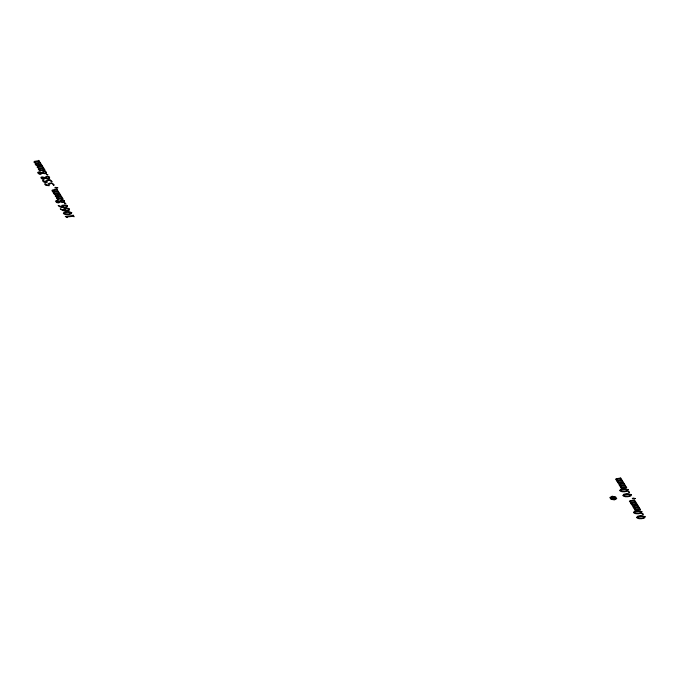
<?xml version="1.0" encoding="UTF-8"?>
<svg xmlns="http://www.w3.org/2000/svg" width="679" height="679" viewBox="0 0 679 679"><rect width="100%" height="100%" fill="white"/><g stroke="black" fill="none" stroke-linecap="round" stroke-linejoin="round"><path stroke-width="1.02" d="M611.906 497.317L614.987 497.715L611.406 498.114L611.838 498.793L615.412 498.403M38.016 172.313L38.016 173.196L39.144 174.062L40.715 174.265L42.48 173.187L45.264 173.799L46.461 173.264L46.435 172.296L45.255 171.414L43.583 171.227L41.589 172.551L39.034 171.863L38.016 172.313M41.139 177.295L41.139 178.187L42.276 179.052L43.838 179.256L45.603 178.178L48.396 178.789L49.584 178.254L49.559 177.278L48.379 176.404L46.707 176.217L44.712 177.533L42.157 176.854L41.139 177.295M55.967 200.95L55.967 201.833L57.104 202.698L58.666 202.902L60.431 201.824L63.223 202.435L64.412 201.901L64.386 200.933L63.206 200.05L61.534 199.864L59.54 201.188L56.985 200.5L55.967 200.95M36.989 165.455C37.634 166.711 34.298 164.318 36.649 164.87L35.053 163.936L35.648 163.121L33.95 162.188L34.298 161.398L38.644 160.702C38.414 159.183 40.536 162.918 39.076 161.424L34.96 161.865L34.765 162.391L35.945 163.019L39.696 162.502C39.594 160.906 41.708 164.768 40.137 163.215L36.174 163.631L35.868 164.148L37.048 164.802L40.901 164.276C40.587 162.731 42.743 166.431 41.411 165.039L36.989 165.455M40.231 170.633C40.876 171.88 37.54 169.495 39.9 170.047L38.296 169.113L38.89 168.29L37.192 167.357L37.54 166.576L41.886 165.871C41.657 164.352 43.779 168.086 42.319 166.601L38.202 167.034L38.007 167.56L39.195 168.197L42.938 167.679C42.836 166.075 44.95 169.945 43.38 168.384L39.416 168.808L39.11 169.326L40.29 169.971L44.152 169.453C43.829 167.908 45.985 171.609 44.653 170.217L40.231 170.633M54.948 194.101C55.585 195.348 52.249 192.963 54.609 193.507L53.004 192.581L53.599 191.758L51.91 190.824L52.249 190.035L56.595 189.339C56.374 187.82 58.487 191.554 57.028 190.069L52.911 190.502L52.716 191.028L53.904 191.656L57.656 191.138C57.545 189.543 59.659 193.405 58.088 191.851L54.125 192.267L53.828 192.785L55.007 193.439L58.861 192.912C58.547 191.368 60.703 195.068 59.362 193.676L54.948 194.101M58.19 199.27C58.827 200.517 55.5 198.132 57.851 198.684L56.247 197.75L56.841 196.927L55.152 195.993L55.5 195.213L59.837 194.508C59.616 192.989 61.73 196.723 60.27 195.238L56.162 195.671L55.958 196.197L57.146 196.834L60.898 196.316C60.787 194.712 62.901 198.582 61.331 197.02L57.367 197.445L57.07 197.962L58.25 198.607L62.103 198.09C61.789 196.545 63.945 200.246 62.604 198.854L58.19 199.27M618.662 482.845C619.299 484.093 615.963 481.708 618.323 482.26L616.719 481.326L617.313 480.511L615.615 479.578L615.963 478.788L620.309 478.092C620.088 476.565 622.202 480.308 620.742 478.814L616.625 479.255L616.43 479.773L617.618 480.409L621.361 479.892C621.26 478.296 623.373 482.158 621.803 480.605L617.839 481.021L617.534 481.538L618.722 482.183L622.575 481.666C622.261 480.121 624.417 483.821 623.076 482.429L618.662 482.845M621.905 488.023C622.541 489.27 619.206 486.885 621.565 487.429L619.961 486.504L620.555 485.68L618.866 484.747L619.214 483.966L623.551 483.261C623.33 481.742 625.444 485.477 623.984 483.991L619.868 484.424L619.672 484.95L620.861 485.587L624.612 485.069C624.502 483.465 626.615 487.335 625.045 485.774L621.081 486.198L620.784 486.716L621.964 487.361L625.817 486.843C625.503 485.298 627.659 488.999 626.318 487.598L621.905 488.023M632.446 504.836C633.083 506.084 629.756 503.699 632.107 504.242L630.502 503.317L631.097 502.494L629.408 501.56L629.756 500.779L634.093 500.075C633.872 498.556 635.985 502.29 634.526 500.805L630.409 501.238L630.214 501.764L631.402 502.392L635.154 501.883C635.043 500.279 637.157 504.141 635.586 502.587L631.623 503.003L631.326 503.529L632.505 504.174L636.359 503.657C636.045 502.112 638.201 505.813 636.86 504.412L632.446 504.836M635.688 510.005C636.325 511.253 632.998 508.868 635.349 509.42L633.745 508.486L634.339 507.671L632.65 506.738L632.998 505.948L637.335 505.252C637.114 503.725 639.228 507.468 637.768 505.974L633.66 506.415L633.465 506.933L634.644 507.569L638.396 507.052C638.285 505.456 640.399 509.318 638.829 507.765L634.865 508.181L634.568 508.698L635.748 509.343L639.601 508.826C639.287 507.281 641.443 510.981 640.102 509.589L635.688 510.005M56.136 187.845L54.77 187.956L55.559 187.294L57.91 187.837L56.136 187.845M633.634 498.581L632.268 498.692L633.057 498.038L635.408 498.573L633.634 498.581M38.448 172.636L38.414 173.255L40.036 173.816L41.47 172.763L38.448 172.636M41.572 177.626L41.538 178.246L43.159 178.806L44.593 177.754L41.572 177.626M56.399 201.273L56.365 201.892L57.995 202.452L59.421 201.4L56.399 201.273M62.069 205.33L61.95 206.263L63.028 207.078L58.165 205.542L60.575 207.231L64.777 207.732L67.119 206.976L67.45 205.822L65.948 204.931L62.069 205.33M64.157 208.648L64.038 209.59L65.116 210.405L60.244 208.869L62.663 210.558L66.865 211.059L69.199 210.295L69.538 209.149L68.036 208.258L64.157 208.648M46.511 174.384L47.802 174.8L46.511 174.384M64.463 203.021L65.753 203.437L64.463 203.021M628.177 491.766L629.467 492.182L628.177 491.766M641.961 513.757L643.251 514.173L641.961 513.757M51.214 181.361L51.4 182.091L52.224 181.726L50.314 180.003L47.785 179.74L46.002 180.444L45.849 182.023L44.627 181.862C44.084 179.663 40.85 179.85 43.694 182.014L47.165 182.405L46.944 181.301L48.625 180.156L50.297 180.266L51.214 181.361M53.301 184.688L53.488 185.418L54.312 185.053L52.402 183.33L49.864 183.067L48.082 183.771L47.937 185.342L46.715 185.189C46.24 183.024 42.93 183.143 45.782 185.342L49.244 185.732L49.032 184.629L50.704 183.483L52.376 183.593L53.301 184.688M46.079 172.296L45.951 172.933L44.789 173.306L42.624 172.984L44.254 171.694L46.079 172.296M49.202 177.287L49.083 177.923L47.92 178.297L45.748 177.966L47.386 176.676L49.202 177.287M64.03 200.933L63.911 201.57L62.748 201.952L60.575 201.621L62.213 200.33L64.03 200.933M66.737 216.957L67.255 217.586L65.235 216.482L73.018 215.472C72.364 213.495 75.267 218.273 73.476 216.295L66.737 216.957M71.719 212.663L71.312 213.834L68.477 214.623L65.625 214.623L63.342 213.562L64.055 212.238L66.542 211.619L68.91 211.568L71.719 212.663M628.134 489.771L627.727 490.942L624.892 491.732L622.04 491.732L619.757 490.671L620.47 489.355L622.957 488.727L625.325 488.676L628.134 489.771M631.266 494.762L630.85 495.933L628.016 496.722L625.172 496.722L622.881 495.662L623.602 494.346L626.08 493.718L628.457 493.667L631.266 494.762M641.918 511.762L641.511 512.934L638.676 513.723L635.824 513.723L633.541 512.662L634.262 511.338L636.741 510.71L639.117 510.667L641.918 511.762M645.05 516.744L644.634 517.916L641.799 518.705L638.956 518.705L636.673 517.653L637.386 516.329L639.864 515.701L642.241 515.65L645.05 516.744M67.06 205.822L66.576 206.637L64.802 207.078L62.689 206.492L63.24 205.601L64.564 205.313L67.06 205.822M69.148 209.149L68.655 209.964L66.89 210.405L64.777 209.819L65.32 208.928L66.652 208.631L69.148 209.149M71.363 212.663L70.327 213.605L68.223 213.961L63.673 213.546L64.819 212.612L67.077 212.238L71.363 212.663M627.778 489.771L626.742 490.722L624.638 491.07L620.088 490.654L621.234 489.72L623.492 489.355L627.778 489.771M630.901 494.762L629.874 495.712L627.761 496.06L623.22 495.645L624.366 494.711L626.624 494.346L630.901 494.762M641.562 511.754L640.526 512.704L638.421 513.061L633.872 512.637L635.018 511.703L637.284 511.338L641.562 511.754M644.694 516.744L643.658 517.695L641.545 518.052L637.004 517.627L638.15 516.694L640.407 516.329L644.694 516.744M612.169 496.273L609.852 497.495L610.981 499.294L614.427 499.871L616.736 498.658L615.607 496.858L612.169 496.273M612.526 496.841L610.939 497.682L611.711 498.912L614.071 499.311L615.658 498.471L614.885 497.24L612.526 496.841"/></g></svg>
